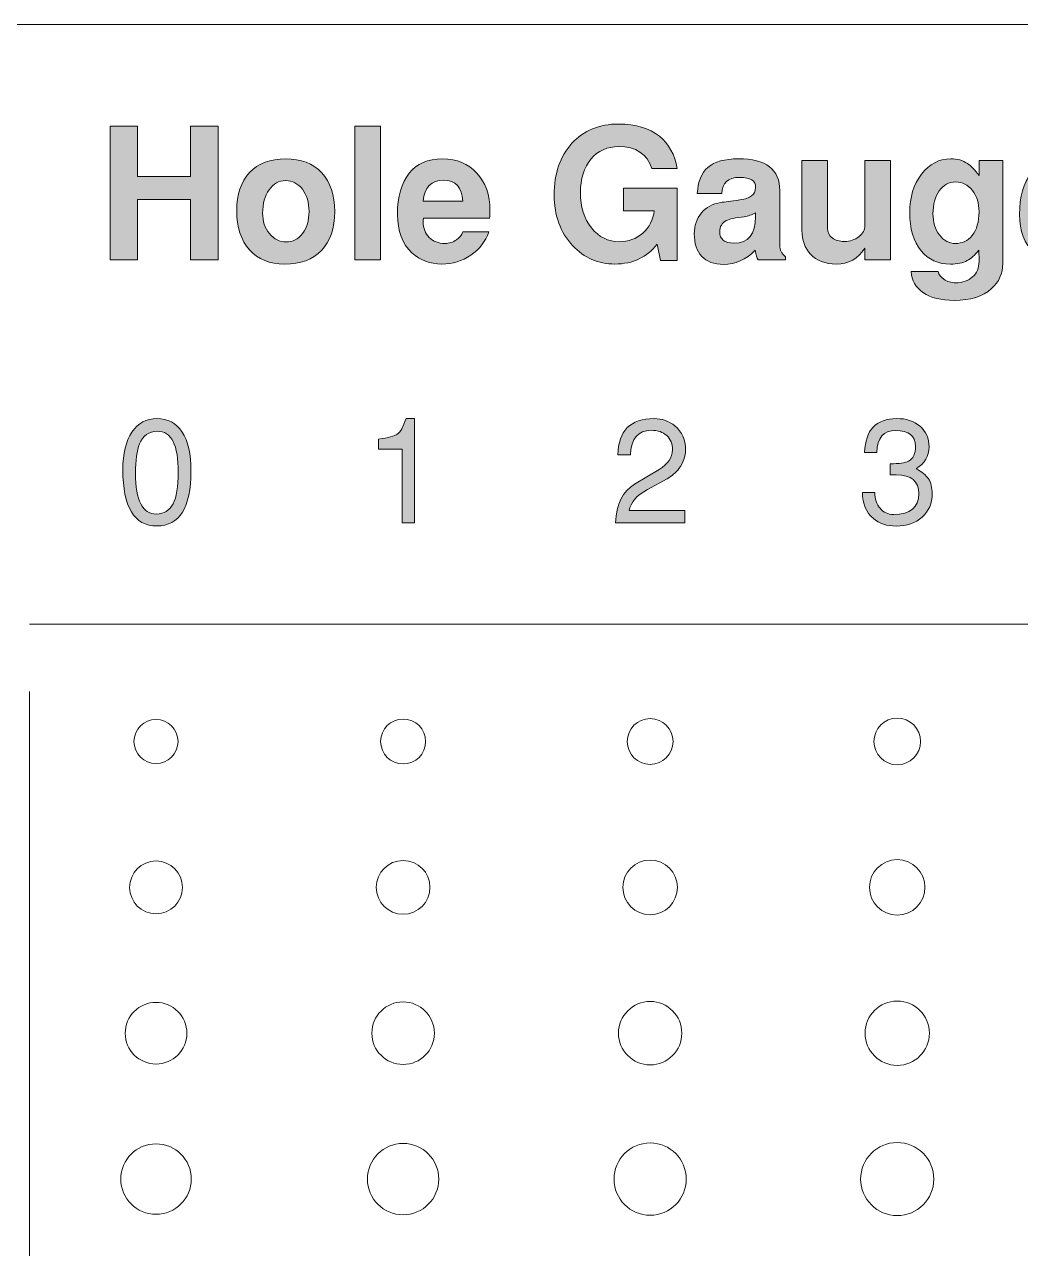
# Model space of a CAD drawing. Header units: inches. Extents: x 1.04 to 10.11, y -6.95 to -1.5.
# Drawn here: x 1.7 to 2.831, y -2.89 to -1.501 of the extents above; entities that cross this region are included whole.
import ezdxf

# ---------------------------------------------------------------- set-up
doc = ezdxf.new("R2010")
doc.units = ezdxf.units.IN
doc.header["$MEASUREMENT"] = 0
doc.layers.add('Layer 1', color=7, linetype='Continuous')

# ---------------------------------------------------------------- blocks, each defined once
blk = doc.blocks.new('block 3')
at = {"layer": 'Layer 1', "true_color": 0xed1f24}
h = blk.add_hatch(color=240, dxfattribs=at)
h.dxf.hatch_style = 2
edge = h.paths.add_edge_path()
edge.add_spline(control_points=[(1.8892, -2.0075), (1.8892, -2.049), (1.8763, -2.0698), (1.8505, -2.0698), (1.8247, -2.0698), (1.8118, -2.0485), (1.8118, -2.0058), (1.8118, -1.9877), (1.8153, -1.9735), (1.8222, -1.9633), (1.8291, -1.9531), (1.8385, -1.948), (1.8505, -1.948), (1.8629, -1.948), (1.8725, -1.9531), (1.8792, -1.9633), (1.8858, -1.9735), (1.8892, -1.9883), (1.8892, -2.0075)], knot_values=[0, 0, 0, 0, 1, 1, 1, 2, 2, 2, 3, 3, 3, 4, 4, 4, 5, 5, 5, 6, 6, 6, 6], degree=3, periodic=1)
edge = h.paths.add_edge_path()
edge.add_spline(control_points=[(1.8748, -2.009), (1.8748, -1.9779), (1.8669, -1.9623), (1.851, -1.9623), (1.8413, -1.9623), (1.8346, -1.9672), (1.8307, -1.9768), (1.8277, -1.9843), (1.8262, -1.9953), (1.8262, -2.01), (1.8262, -2.041), (1.8341, -2.0564), (1.85, -2.0563), (1.8586, -2.0562), (1.8648, -2.0523), (1.8688, -2.0447), (1.8728, -2.0371), (1.8748, -2.0252), (1.8748, -2.009)], knot_values=[0, 0, 0, 0, 1, 1, 1, 2, 2, 2, 3, 3, 3, 4, 4, 4, 5, 5, 5, 6, 6, 6, 6], degree=3, periodic=1)
at = {"layer": 'Layer 1', "lineweight": 0}
for points in [[(1.8892, -2.0075), (1.8892, -2.049), (1.8763, -2.0698), (1.8505, -2.0698), (1.8247, -2.0698), (1.8118, -2.0485), (1.8118, -2.0058), (1.8118, -1.9877), (1.8153, -1.9735), (1.8222, -1.9633), (1.8291, -1.9531), (1.8385, -1.948), (1.8505, -1.948), (1.8629, -1.948), (1.8725, -1.9531), (1.8792, -1.9633), (1.8858, -1.9735), (1.8892, -1.9883), (1.8892, -2.0075)], [(1.8748, -2.009), (1.8748, -1.9779), (1.8669, -1.9623), (1.851, -1.9623), (1.8413, -1.9623), (1.8346, -1.9672), (1.8307, -1.9768), (1.8277, -1.9843), (1.8262, -1.9953), (1.8262, -2.01), (1.8262, -2.041), (1.8341, -2.0564), (1.85, -2.0563), (1.8586, -2.0562), (1.8648, -2.0523), (1.8688, -2.0447), (1.8728, -2.0371), (1.8748, -2.0252), (1.8748, -2.009)]]:
    blk.add_open_spline(points, degree=3, knots=[0, 0, 0, 0, 1, 1, 1, 2, 2, 2, 3, 3, 3, 4, 4, 4, 5, 5, 5, 6, 6, 6, 6], dxfattribs=at)
blk = doc.blocks.new('block 2')
at = {"layer": 'Layer 1'}
blk.add_blockref('block 3', (0, 0), dxfattribs=at)
blk = doc.blocks.new('block 5')
at = {"layer": 'Layer 1', "true_color": 0xed1f24}
h = blk.add_hatch(color=240, dxfattribs=at)
h.dxf.hatch_style = 2
edge = h.paths.add_edge_path()
edge.add_spline(control_points=[(2.143, -2.0662), (2.143, -2.0662), (2.129, -2.0662), (2.129, -2.0662), (2.129, -2.0662), (2.129, -1.9828), (2.129, -1.9828), (2.129, -1.9828), (2.1021, -1.9828), (2.1021, -1.9828), (2.1021, -1.9828), (2.1021, -1.9713), (2.1021, -1.9713), (2.1133, -1.9697), (2.1203, -1.9678), (2.1233, -1.9658), (2.1269, -1.9633), (2.1302, -1.9573), (2.1333, -1.948), (2.1333, -1.948), (2.143, -1.948), (2.143, -1.948), (2.143, -1.948), (2.143, -2.0662), (2.143, -2.0662)], knot_values=[0, 0, 0, 0, 1, 1, 1, 2, 2, 2, 3, 3, 3, 4, 4, 4, 5, 5, 5, 6, 6, 6, 7, 7, 7, 8, 8, 8, 8], degree=3, periodic=1)
at = {"layer": 'Layer 1', "lineweight": 0}
blk.add_open_spline([(2.143, -2.0662), (2.143, -2.0662), (2.129, -2.0662), (2.129, -2.0662), (2.129, -2.0662), (2.129, -1.9828), (2.129, -1.9828), (2.129, -1.9828), (2.1021, -1.9828), (2.1021, -1.9828), (2.1021, -1.9828), (2.1021, -1.9713), (2.1021, -1.9713), (2.1133, -1.9697), (2.1203, -1.9678), (2.1233, -1.9658), (2.1269, -1.9633), (2.1302, -1.9573), (2.1333, -1.948), (2.1333, -1.948), (2.143, -1.948), (2.143, -1.948), (2.143, -1.948), (2.143, -2.0662), (2.143, -2.0662)], degree=3, knots=[0, 0, 0, 0, 1, 1, 1, 2, 2, 2, 3, 3, 3, 4, 4, 4, 5, 5, 5, 6, 6, 6, 7, 7, 7, 8, 8, 8, 8], dxfattribs=at)
blk = doc.blocks.new('block 4')
at = {"layer": 'Layer 1'}
blk.add_blockref('block 5', (0, 0), dxfattribs=at)
blk = doc.blocks.new('block 7')
at = {"layer": 'Layer 1', "true_color": 0xed1f24}
h = blk.add_hatch(color=240, dxfattribs=at)
h.dxf.hatch_style = 2
edge = h.paths.add_edge_path()
edge.add_spline(control_points=[(2.4506, -1.9835), (2.4506, -1.9912), (2.4481, -1.9982), (2.4431, -2.0047), (2.4395, -2.0093), (2.435, -2.0132), (2.4296, -2.0162), (2.4296, -2.0162), (2.4076, -2.0283), (2.4076, -2.0283), (2.3951, -2.0353), (2.3881, -2.0433), (2.3868, -2.0522), (2.3868, -2.0522), (2.4498, -2.0522), (2.4498, -2.0522), (2.4498, -2.0522), (2.4498, -2.0662), (2.4498, -2.0662), (2.4498, -2.0662), (2.3711, -2.0662), (2.3711, -2.0662), (2.3721, -2.045), (2.3793, -2.0304), (2.3928, -2.0223), (2.3928, -2.0223), (2.4206, -2.0057), (2.4206, -2.0057), (2.4307, -1.9997), (2.4358, -1.9923), (2.4358, -1.9835), (2.4358, -1.9767), (2.4336, -1.9713), (2.4293, -1.9673), (2.425, -1.9633), (2.4191, -1.9613), (2.4116, -1.9613), (2.3968, -1.9613), (2.3889, -1.9705), (2.388, -1.989), (2.388, -1.989), (2.3739, -1.989), (2.3739, -1.989), (2.3743, -1.9617), (2.388, -1.948), (2.4151, -1.948), (2.424, -1.948), (2.4318, -1.9508), (2.4386, -1.9563), (2.4466, -1.9629), (2.4506, -1.9719), (2.4506, -1.9835)], knot_values=[0, 0, 0, 0, 1, 1, 1, 2, 2, 2, 3, 3, 3, 4, 4, 4, 5, 5, 5, 6, 6, 6, 7, 7, 7, 8, 8, 8, 9, 9, 9, 10, 10, 10, 11, 11, 11, 12, 12, 12, 13, 13, 13, 14, 14, 14, 15, 15, 15, 16, 16, 16, 17, 17, 17, 17], degree=3, periodic=1)
at = {"layer": 'Layer 1', "lineweight": 0}
blk.add_open_spline([(2.4506, -1.9835), (2.4506, -1.9912), (2.4481, -1.9982), (2.4431, -2.0047), (2.4395, -2.0093), (2.435, -2.0132), (2.4296, -2.0162), (2.4296, -2.0162), (2.4076, -2.0283), (2.4076, -2.0283), (2.3951, -2.0353), (2.3881, -2.0433), (2.3868, -2.0522), (2.3868, -2.0522), (2.4498, -2.0522), (2.4498, -2.0522), (2.4498, -2.0522), (2.4498, -2.0662), (2.4498, -2.0662), (2.4498, -2.0662), (2.3711, -2.0662), (2.3711, -2.0662), (2.3721, -2.045), (2.3793, -2.0304), (2.3928, -2.0223), (2.3928, -2.0223), (2.4206, -2.0057), (2.4206, -2.0057), (2.4307, -1.9997), (2.4358, -1.9923), (2.4358, -1.9835), (2.4358, -1.9767), (2.4336, -1.9713), (2.4293, -1.9673), (2.425, -1.9633), (2.4191, -1.9613), (2.4116, -1.9613), (2.3968, -1.9613), (2.3889, -1.9705), (2.388, -1.989), (2.388, -1.989), (2.3739, -1.989), (2.3739, -1.989), (2.3743, -1.9617), (2.388, -1.948), (2.4151, -1.948), (2.424, -1.948), (2.4318, -1.9508), (2.4386, -1.9563), (2.4466, -1.9629), (2.4506, -1.9719), (2.4506, -1.9835)], degree=3, knots=[0, 0, 0, 0, 1, 1, 1, 2, 2, 2, 3, 3, 3, 4, 4, 4, 5, 5, 5, 6, 6, 6, 7, 7, 7, 8, 8, 8, 9, 9, 9, 10, 10, 10, 11, 11, 11, 12, 12, 12, 13, 13, 13, 14, 14, 14, 15, 15, 15, 16, 16, 16, 17, 17, 17, 17], dxfattribs=at)
blk = doc.blocks.new('block 6')
at = {"layer": 'Layer 1'}
blk.add_blockref('block 7', (0, 0), dxfattribs=at)
blk = doc.blocks.new('block 9')
at = {"layer": 'Layer 1', "true_color": 0xed1f24}
h = blk.add_hatch(color=240, dxfattribs=at)
h.dxf.hatch_style = 2
edge = h.paths.add_edge_path()
edge.add_spline(control_points=[(2.7306, -2.0333), (2.7306, -2.0441), (2.7268, -2.0529), (2.7192, -2.0597), (2.7116, -2.0666), (2.7018, -2.07), (2.6898, -2.07), (2.6793, -2.07), (2.6706, -2.0671), (2.6638, -2.0613), (2.6556, -2.0545), (2.6515, -2.0447), (2.6514, -2.0318), (2.6514, -2.0318), (2.6654, -2.0318), (2.6654, -2.0318), (2.6655, -2.0392), (2.6675, -2.0452), (2.6714, -2.0498), (2.6753, -2.0545), (2.6805, -2.0568), (2.6869, -2.0568), (2.7059, -2.0568), (2.7154, -2.0489), (2.7154, -2.033), (2.7154, -2.019), (2.7069, -2.012), (2.6899, -2.012), (2.6878, -2.012), (2.6855, -2.012), (2.6829, -2.012), (2.6829, -2.012), (2.6829, -1.9993), (2.6829, -1.9993), (2.693, -1.9993), (2.7, -1.9983), (2.7038, -1.9963), (2.709, -1.9935), (2.7116, -1.9879), (2.7116, -1.9793), (2.7116, -1.9674), (2.7041, -1.9615), (2.6891, -1.9615), (2.6753, -1.9615), (2.6682, -1.9698), (2.6678, -1.9863), (2.6678, -1.9863), (2.6539, -1.9863), (2.6539, -1.9863), (2.6547, -1.9611), (2.6668, -1.9483), (2.6903, -1.948), (2.701, -1.9478), (2.7099, -1.9506), (2.7168, -1.9566), (2.7236, -1.9625), (2.7271, -1.9704), (2.7271, -1.9802), (2.7271, -1.9904), (2.7222, -1.9987), (2.7124, -2.005), (2.719, -2.0082), (2.7236, -2.012), (2.7264, -2.0163), (2.7292, -2.0207), (2.7306, -2.0263), (2.7306, -2.0333)], knot_values=[0, 0, 0, 0, 1, 1, 1, 2, 2, 2, 3, 3, 3, 4, 4, 4, 5, 5, 5, 6, 6, 6, 7, 7, 7, 8, 8, 8, 9, 9, 9, 10, 10, 10, 11, 11, 11, 12, 12, 12, 13, 13, 13, 14, 14, 14, 15, 15, 15, 16, 16, 16, 17, 17, 17, 18, 18, 18, 19, 19, 19, 20, 20, 20, 21, 21, 21, 22, 22, 22, 22], degree=3, periodic=1)
at = {"layer": 'Layer 1', "lineweight": 0}
blk.add_open_spline([(2.7306, -2.0333), (2.7306, -2.0441), (2.7268, -2.0529), (2.7192, -2.0597), (2.7116, -2.0666), (2.7018, -2.07), (2.6898, -2.07), (2.6793, -2.07), (2.6706, -2.0671), (2.6638, -2.0613), (2.6556, -2.0545), (2.6515, -2.0447), (2.6514, -2.0318), (2.6514, -2.0318), (2.6654, -2.0318), (2.6654, -2.0318), (2.6655, -2.0392), (2.6675, -2.0452), (2.6714, -2.0498), (2.6753, -2.0545), (2.6805, -2.0568), (2.6869, -2.0568), (2.7059, -2.0568), (2.7154, -2.0489), (2.7154, -2.033), (2.7154, -2.019), (2.7069, -2.012), (2.6899, -2.012), (2.6878, -2.012), (2.6855, -2.012), (2.6829, -2.012), (2.6829, -2.012), (2.6829, -1.9993), (2.6829, -1.9993), (2.693, -1.9993), (2.7, -1.9983), (2.7038, -1.9963), (2.709, -1.9935), (2.7116, -1.9879), (2.7116, -1.9793), (2.7116, -1.9674), (2.7041, -1.9615), (2.6891, -1.9615), (2.6753, -1.9615), (2.6682, -1.9698), (2.6678, -1.9863), (2.6678, -1.9863), (2.6539, -1.9863), (2.6539, -1.9863), (2.6547, -1.9611), (2.6668, -1.9483), (2.6903, -1.948), (2.701, -1.9478), (2.7099, -1.9506), (2.7168, -1.9566), (2.7236, -1.9625), (2.7271, -1.9704), (2.7271, -1.9802), (2.7271, -1.9904), (2.7222, -1.9987), (2.7124, -2.005), (2.719, -2.0082), (2.7236, -2.012), (2.7264, -2.0163), (2.7292, -2.0207), (2.7306, -2.0263), (2.7306, -2.0333)], degree=3, knots=[0, 0, 0, 0, 1, 1, 1, 2, 2, 2, 3, 3, 3, 4, 4, 4, 5, 5, 5, 6, 6, 6, 7, 7, 7, 8, 8, 8, 9, 9, 9, 10, 10, 10, 11, 11, 11, 12, 12, 12, 13, 13, 13, 14, 14, 14, 15, 15, 15, 16, 16, 16, 17, 17, 17, 18, 18, 18, 19, 19, 19, 20, 20, 20, 21, 21, 21, 22, 22, 22, 22], dxfattribs=at)
blk = doc.blocks.new('block 8')
at = {"layer": 'Layer 1'}
blk.add_blockref('block 9', (0, 0), dxfattribs=at)
blk = doc.blocks.new('block 22')
at = {"layer": 'Layer 1', "true_color": 0xed1f24}
h = blk.add_hatch(color=240, dxfattribs=at)
h.dxf.hatch_style = 2
h.paths.add_polyline_path([(1.9201, -1.7679), (1.8888, -1.7679), (1.8888, -1.6992), (1.8286, -1.6992), (1.8286, -1.7679), (1.7973, -1.7679), (1.7973, -1.6161), (1.8286, -1.6161), (1.8286, -1.6731), (1.8888, -1.6731), (1.8888, -1.6161), (1.9201, -1.6161)])
h = blk.add_hatch(color=240, dxfattribs=at)
h.dxf.hatch_style = 2
h.paths.add_polyline_path([(2.1042, -1.7679), (2.0751, -1.7679), (2.0751, -1.6161), (2.1042, -1.6161)])
h = blk.add_hatch(color=240, dxfattribs=at)
h.dxf.hatch_style = 2
edge = h.paths.add_edge_path()
edge.add_spline(control_points=[(2.4411, -1.7686), (2.4411, -1.7686), (2.4221, -1.7686), (2.4221, -1.7686), (2.4221, -1.7686), (2.4184, -1.7498), (2.4184, -1.7498), (2.407, -1.7649), (2.391, -1.7725), (2.3703, -1.7725), (2.3515, -1.7725), (2.3356, -1.7656), (2.3226, -1.7517), (2.3085, -1.7368), (2.3015, -1.7177), (2.3015, -1.6942), (2.3015, -1.6697), (2.3082, -1.6502), (2.3216, -1.6355), (2.335, -1.6209), (2.3528, -1.6136), (2.3748, -1.6136), (2.394, -1.6136), (2.4094, -1.6182), (2.4209, -1.6275), (2.4317, -1.6363), (2.4385, -1.6485), (2.4411, -1.6642), (2.4411, -1.6642), (2.4125, -1.6642), (2.4125, -1.6642), (2.4068, -1.6475), (2.3943, -1.6392), (2.3749, -1.6392), (2.3617, -1.6392), (2.3511, -1.6439), (2.3432, -1.6534), (2.3353, -1.6629), (2.3313, -1.6756), (2.3313, -1.6916), (2.3313, -1.7077), (2.3355, -1.721), (2.3438, -1.7315), (2.3522, -1.742), (2.3628, -1.7473), (2.3756, -1.7473), (2.3857, -1.7473), (2.3946, -1.744), (2.4021, -1.7374), (2.4096, -1.7307), (2.4139, -1.7223), (2.4151, -1.7121), (2.4151, -1.7121), (2.3801, -1.7121), (2.3801, -1.7121), (2.3801, -1.7121), (2.3801, -1.6863), (2.3801, -1.6863), (2.3801, -1.6863), (2.4411, -1.6863), (2.4411, -1.6863), (2.4411, -1.6863), (2.4411, -1.7686), (2.4411, -1.7686)], knot_values=[0, 0, 0, 0, 1, 1, 1, 2, 2, 2, 3, 3, 3, 4, 4, 4, 5, 5, 5, 6, 6, 6, 7, 7, 7, 8, 8, 8, 9, 9, 9, 10, 10, 10, 11, 11, 11, 12, 12, 12, 13, 13, 13, 14, 14, 14, 15, 15, 15, 16, 16, 16, 17, 17, 17, 18, 18, 18, 19, 19, 19, 20, 20, 20, 21, 21, 21, 21], degree=3, periodic=1)
h = blk.add_hatch(color=240, dxfattribs=at)
h.dxf.hatch_style = 2
edge = h.paths.add_edge_path()
edge.add_spline(control_points=[(2.0523, -1.7129), (2.0523, -1.732), (2.0474, -1.7467), (2.0374, -1.7571), (2.0275, -1.7675), (2.0135, -1.7727), (1.9955, -1.7727), (1.9787, -1.7727), (1.9654, -1.7673), (1.9557, -1.7565), (1.946, -1.7456), (1.9411, -1.7308), (1.9411, -1.7121), (1.9411, -1.6936), (1.946, -1.6792), (1.9557, -1.6688), (1.9654, -1.6583), (1.9791, -1.6531), (1.9967, -1.6531), (2.0142, -1.6531), (2.0279, -1.6584), (2.0377, -1.669), (2.0474, -1.6795), (2.0523, -1.6942), (2.0523, -1.7129)], knot_values=[0, 0, 0, 0, 1, 1, 1, 2, 2, 2, 3, 3, 3, 4, 4, 4, 5, 5, 5, 6, 6, 6, 7, 7, 7, 8, 8, 8, 8], degree=3, periodic=1)
edge = h.paths.add_edge_path()
edge.add_spline(control_points=[(2.0232, -1.713), (2.0232, -1.7027), (2.0207, -1.6942), (2.0157, -1.6877), (2.0107, -1.6812), (2.0044, -1.6779), (1.9967, -1.6779), (1.9891, -1.6779), (1.9828, -1.6814), (1.9779, -1.6883), (1.9729, -1.6952), (1.9705, -1.7041), (1.9705, -1.7149), (1.9705, -1.7239), (1.9731, -1.7316), (1.9783, -1.738), (1.9835, -1.7443), (1.9898, -1.7475), (1.9971, -1.7475), (2.0048, -1.7475), (2.011, -1.7443), (2.0159, -1.7379), (2.0207, -1.7314), (2.0232, -1.7231), (2.0232, -1.713)], knot_values=[0, 0, 0, 0, 1, 1, 1, 2, 2, 2, 3, 3, 3, 4, 4, 4, 5, 5, 5, 6, 6, 6, 7, 7, 7, 8, 8, 8, 8], degree=3, periodic=1)
h = blk.add_hatch(color=240, dxfattribs=at)
h.dxf.hatch_style = 2
edge = h.paths.add_edge_path()
edge.add_spline(control_points=[(2.2286, -1.7117), (2.2286, -1.715), (2.2284, -1.718), (2.228, -1.7206), (2.228, -1.7206), (2.1532, -1.7206), (2.1532, -1.7206), (2.1529, -1.7215), (2.1528, -1.7228), (2.1528, -1.7246), (2.1528, -1.732), (2.155, -1.7379), (2.1596, -1.7424), (2.1641, -1.7469), (2.17, -1.7492), (2.1773, -1.7492), (2.1821, -1.7492), (2.1866, -1.7478), (2.1907, -1.745), (2.1945, -1.7424), (2.1968, -1.7394), (2.1978, -1.7361), (2.1978, -1.7361), (2.2273, -1.7361), (2.2273, -1.7361), (2.2235, -1.747), (2.2166, -1.7558), (2.2068, -1.7625), (2.197, -1.7692), (2.1861, -1.7725), (2.174, -1.7725), (2.1605, -1.7725), (2.1492, -1.7683), (2.14, -1.7598), (2.1291, -1.7497), (2.1236, -1.7352), (2.1236, -1.7163), (2.1236, -1.696), (2.128, -1.6804), (2.1368, -1.6695), (2.1456, -1.6586), (2.1583, -1.6531), (2.1748, -1.6531), (2.191, -1.6531), (2.2039, -1.6585), (2.2138, -1.6693), (2.2237, -1.68), (2.2286, -1.6942), (2.2286, -1.7117)], knot_values=[0, 0, 0, 0, 1, 1, 1, 2, 2, 2, 3, 3, 3, 4, 4, 4, 5, 5, 5, 6, 6, 6, 7, 7, 7, 8, 8, 8, 9, 9, 9, 10, 10, 10, 11, 11, 11, 12, 12, 12, 13, 13, 13, 14, 14, 14, 15, 15, 15, 16, 16, 16, 16], degree=3, periodic=1)
edge = h.paths.add_edge_path()
edge.add_spline(control_points=[(2.1978, -1.7011), (2.1969, -1.6854), (2.1896, -1.6775), (2.1759, -1.6775), (2.162, -1.6775), (2.1543, -1.6854), (2.1528, -1.7011), (2.1528, -1.7011), (2.1978, -1.7011), (2.1978, -1.7011)], knot_values=[0, 0, 0, 0, 1, 1, 1, 2, 2, 2, 3, 3, 3, 3], degree=3, periodic=1)
h = blk.add_hatch(color=240, dxfattribs=at)
h.dxf.hatch_style = 2
edge = h.paths.add_edge_path()
edge.add_spline(control_points=[(2.564, -1.7679), (2.564, -1.7679), (2.533, -1.7679), (2.533, -1.7679), (2.5316, -1.7657), (2.5305, -1.762), (2.5298, -1.7569), (2.5192, -1.7676), (2.5071, -1.7729), (2.4938, -1.7729), (2.483, -1.7729), (2.4747, -1.7699), (2.469, -1.7639), (2.4633, -1.7578), (2.4605, -1.7493), (2.4605, -1.7381), (2.4605, -1.729), (2.4632, -1.7211), (2.4686, -1.7146), (2.474, -1.7081), (2.4813, -1.7041), (2.4905, -1.7027), (2.4948, -1.7022), (2.5021, -1.7012), (2.5123, -1.6998), (2.5185, -1.6988), (2.5229, -1.6973), (2.5256, -1.6953), (2.5283, -1.6933), (2.5298, -1.6901), (2.5301, -1.6856), (2.5305, -1.678), (2.5244, -1.6742), (2.5119, -1.6742), (2.4989, -1.6742), (2.4921, -1.6803), (2.4917, -1.6925), (2.4917, -1.6925), (2.464, -1.6925), (2.464, -1.6925), (2.4646, -1.6792), (2.4686, -1.6693), (2.476, -1.6628), (2.4834, -1.6564), (2.4951, -1.6531), (2.5109, -1.6531), (2.542, -1.6531), (2.5576, -1.6652), (2.5576, -1.6892), (2.5576, -1.6892), (2.5576, -1.7515), (2.5576, -1.7515), (2.5576, -1.7563), (2.5597, -1.7606), (2.564, -1.7642), (2.564, -1.7642), (2.564, -1.7679), (2.564, -1.7679)], knot_values=[0, 0, 0, 0, 1, 1, 1, 2, 2, 2, 3, 3, 3, 4, 4, 4, 5, 5, 5, 6, 6, 6, 7, 7, 7, 8, 8, 8, 9, 9, 9, 10, 10, 10, 11, 11, 11, 12, 12, 12, 13, 13, 13, 14, 14, 14, 15, 15, 15, 16, 16, 16, 17, 17, 17, 18, 18, 18, 19, 19, 19, 19], degree=3, periodic=1)
edge = h.paths.add_edge_path()
edge.add_spline(control_points=[(2.5301, -1.7188), (2.5301, -1.7188), (2.5301, -1.7144), (2.5301, -1.7144), (2.5259, -1.7167), (2.5216, -1.7182), (2.5173, -1.7188), (2.5071, -1.72), (2.5003, -1.7215), (2.4968, -1.7233), (2.4919, -1.7257), (2.4894, -1.7299), (2.4894, -1.7358), (2.4894, -1.7445), (2.4948, -1.7488), (2.5056, -1.7488), (2.5219, -1.7488), (2.5301, -1.7388), (2.5301, -1.7188)], knot_values=[0, 0, 0, 0, 1, 1, 1, 2, 2, 2, 3, 3, 3, 4, 4, 4, 5, 5, 5, 6, 6, 6, 6], degree=3, periodic=1)
h = blk.add_hatch(color=240, dxfattribs=at)
h.dxf.hatch_style = 2
edge = h.paths.add_edge_path()
edge.add_spline(control_points=[(2.8107, -1.7721), (2.8107, -1.7833), (2.8064, -1.7928), (2.798, -1.8004), (2.7881, -1.8093), (2.774, -1.8138), (2.7557, -1.8138), (2.7408, -1.8138), (2.7291, -1.8109), (2.7206, -1.8051), (2.712, -1.7994), (2.7074, -1.7913), (2.7067, -1.7811), (2.7067, -1.7811), (2.7373, -1.7811), (2.7373, -1.7811), (2.738, -1.7844), (2.7402, -1.7873), (2.744, -1.7899), (2.7478, -1.7925), (2.7522, -1.7938), (2.7574, -1.7938), (2.7652, -1.7938), (2.7716, -1.7916), (2.7765, -1.7872), (2.7814, -1.7828), (2.7838, -1.777), (2.7838, -1.7698), (2.7838, -1.7623), (2.7837, -1.7579), (2.7836, -1.7567), (2.779, -1.7624), (2.7746, -1.7663), (2.7704, -1.7686), (2.7654, -1.7713), (2.759, -1.7727), (2.7513, -1.7727), (2.7374, -1.7727), (2.7263, -1.7677), (2.718, -1.7575), (2.7094, -1.747), (2.7051, -1.7324), (2.7051, -1.714), (2.7051, -1.6968), (2.7095, -1.6823), (2.7185, -1.6706), (2.7274, -1.659), (2.7384, -1.6531), (2.7516, -1.6531), (2.759, -1.6531), (2.7653, -1.6549), (2.7706, -1.6583), (2.7745, -1.661), (2.7789, -1.6655), (2.7838, -1.6719), (2.7838, -1.6719), (2.7838, -1.655), (2.7838, -1.655), (2.7838, -1.655), (2.8107, -1.655), (2.8107, -1.655), (2.8107, -1.655), (2.8107, -1.7721), (2.8107, -1.7721)], knot_values=[0, 0, 0, 0, 1, 1, 1, 2, 2, 2, 3, 3, 3, 4, 4, 4, 5, 5, 5, 6, 6, 6, 7, 7, 7, 8, 8, 8, 9, 9, 9, 10, 10, 10, 11, 11, 11, 12, 12, 12, 13, 13, 13, 14, 14, 14, 15, 15, 15, 16, 16, 16, 17, 17, 17, 18, 18, 18, 19, 19, 19, 20, 20, 20, 21, 21, 21, 21], degree=3, periodic=1)
edge = h.paths.add_edge_path()
edge.add_spline(control_points=[(2.7838, -1.7131), (2.7838, -1.7034), (2.7813, -1.6954), (2.7763, -1.689), (2.7713, -1.6826), (2.765, -1.6794), (2.7573, -1.6794), (2.7496, -1.6794), (2.7433, -1.6828), (2.7386, -1.6895), (2.7339, -1.6962), (2.7315, -1.7049), (2.7315, -1.7154), (2.7315, -1.725), (2.734, -1.733), (2.7389, -1.7395), (2.7438, -1.746), (2.7498, -1.7492), (2.7569, -1.7492), (2.7647, -1.7492), (2.771, -1.7462), (2.7759, -1.7402), (2.7812, -1.7337), (2.7838, -1.7247), (2.7838, -1.7131)], knot_values=[0, 0, 0, 0, 1, 1, 1, 2, 2, 2, 3, 3, 3, 4, 4, 4, 5, 5, 5, 6, 6, 6, 7, 7, 7, 8, 8, 8, 8], degree=3, periodic=1)
h = blk.add_hatch(color=240, dxfattribs=at)
h.dxf.hatch_style = 2
edge = h.paths.add_edge_path()
edge.add_spline(control_points=[(2.9348, -1.7117), (2.9348, -1.715), (2.9346, -1.718), (2.9342, -1.7206), (2.9342, -1.7206), (2.8594, -1.7206), (2.8594, -1.7206), (2.8592, -1.7215), (2.859, -1.7228), (2.859, -1.7246), (2.859, -1.732), (2.8613, -1.7379), (2.8658, -1.7424), (2.8704, -1.7469), (2.8763, -1.7492), (2.8836, -1.7492), (2.8884, -1.7492), (2.8929, -1.7478), (2.897, -1.745), (2.9007, -1.7424), (2.903, -1.7394), (2.904, -1.7361), (2.904, -1.7361), (2.9336, -1.7361), (2.9336, -1.7361), (2.9297, -1.747), (2.9229, -1.7558), (2.9131, -1.7625), (2.9033, -1.7692), (2.8923, -1.7725), (2.8803, -1.7725), (2.8668, -1.7725), (2.8555, -1.7683), (2.8463, -1.7598), (2.8353, -1.7497), (2.8298, -1.7352), (2.8298, -1.7163), (2.8298, -1.696), (2.8342, -1.6804), (2.8431, -1.6695), (2.8519, -1.6586), (2.8646, -1.6531), (2.8811, -1.6531), (2.8972, -1.6531), (2.9102, -1.6585), (2.9201, -1.6693), (2.9299, -1.68), (2.9348, -1.6942), (2.9348, -1.7117)], knot_values=[0, 0, 0, 0, 1, 1, 1, 2, 2, 2, 3, 3, 3, 4, 4, 4, 5, 5, 5, 6, 6, 6, 7, 7, 7, 8, 8, 8, 9, 9, 9, 10, 10, 10, 11, 11, 11, 12, 12, 12, 13, 13, 13, 14, 14, 14, 15, 15, 15, 16, 16, 16, 16], degree=3, periodic=1)
edge = h.paths.add_edge_path()
edge.add_spline(control_points=[(2.904, -1.7011), (2.9032, -1.6854), (2.8959, -1.6775), (2.8821, -1.6775), (2.8683, -1.6775), (2.8606, -1.6854), (2.859, -1.7011), (2.859, -1.7011), (2.904, -1.7011), (2.904, -1.7011)], knot_values=[0, 0, 0, 0, 1, 1, 1, 2, 2, 2, 3, 3, 3, 3], degree=3, periodic=1)
h = blk.add_hatch(color=240, dxfattribs=at)
h.dxf.hatch_style = 2
edge = h.paths.add_edge_path()
edge.add_spline(control_points=[(2.6834, -1.7679), (2.6834, -1.7679), (2.6542, -1.7679), (2.6542, -1.7679), (2.6542, -1.7679), (2.6542, -1.7544), (2.6542, -1.7544), (2.6466, -1.7665), (2.6357, -1.7725), (2.6217, -1.7725), (2.6092, -1.7725), (2.5995, -1.7688), (2.5925, -1.7613), (2.586, -1.7543), (2.5828, -1.7454), (2.5828, -1.7344), (2.5828, -1.7344), (2.5828, -1.655), (2.5828, -1.655), (2.5828, -1.655), (2.6119, -1.655), (2.6119, -1.655), (2.6119, -1.655), (2.6119, -1.7321), (2.6119, -1.7321), (2.6119, -1.7367), (2.6137, -1.7403), (2.6171, -1.7429), (2.6206, -1.7456), (2.6253, -1.7469), (2.6311, -1.7469), (2.6373, -1.7469), (2.6428, -1.7451), (2.6473, -1.7415), (2.6519, -1.7379), (2.6542, -1.7336), (2.6542, -1.7288), (2.6542, -1.7288), (2.6542, -1.655), (2.6542, -1.655), (2.6542, -1.655), (2.6834, -1.655), (2.6834, -1.655), (2.6834, -1.655), (2.6834, -1.7679), (2.6834, -1.7679)], knot_values=[0, 0, 0, 0, 1, 1, 1, 2, 2, 2, 3, 3, 3, 4, 4, 4, 5, 5, 5, 6, 6, 6, 7, 7, 7, 8, 8, 8, 9, 9, 9, 10, 10, 10, 11, 11, 11, 12, 12, 12, 13, 13, 13, 14, 14, 14, 15, 15, 15, 15], degree=3, periodic=1)
at = {"layer": 'Layer 1', "lineweight": 0}
for points in [[(1.9201, -1.7679), (1.8888, -1.7679), (1.8888, -1.6992), (1.8286, -1.6992), (1.8286, -1.7679), (1.7973, -1.7679), (1.7973, -1.6161), (1.8286, -1.6161), (1.8286, -1.6731), (1.8888, -1.6731), (1.8888, -1.6161), (1.9201, -1.6161), (1.9201, -1.7679)], [(2.1042, -1.7679), (2.0751, -1.7679), (2.0751, -1.6161), (2.1042, -1.6161), (2.1042, -1.7679)]]:
    blk.add_lwpolyline(points, dxfattribs=at)
for points, knots in [([(2.4411, -1.7686), (2.4411, -1.7686), (2.4221, -1.7686), (2.4221, -1.7686), (2.4221, -1.7686), (2.4184, -1.7498), (2.4184, -1.7498), (2.407, -1.7649), (2.391, -1.7725), (2.3703, -1.7725), (2.3515, -1.7725), (2.3356, -1.7656), (2.3226, -1.7517), (2.3085, -1.7368), (2.3015, -1.7177), (2.3015, -1.6942), (2.3015, -1.6697), (2.3082, -1.6502), (2.3216, -1.6355), (2.335, -1.6209), (2.3528, -1.6136), (2.3748, -1.6136), (2.394, -1.6136), (2.4094, -1.6182), (2.4209, -1.6275), (2.4317, -1.6363), (2.4385, -1.6485), (2.4411, -1.6642), (2.4411, -1.6642), (2.4125, -1.6642), (2.4125, -1.6642), (2.4068, -1.6475), (2.3943, -1.6392), (2.3749, -1.6392), (2.3617, -1.6392), (2.3511, -1.6439), (2.3432, -1.6534), (2.3353, -1.6629), (2.3313, -1.6756), (2.3313, -1.6916), (2.3313, -1.7077), (2.3355, -1.721), (2.3438, -1.7315), (2.3522, -1.742), (2.3628, -1.7473), (2.3756, -1.7473), (2.3857, -1.7473), (2.3946, -1.744), (2.4021, -1.7374), (2.4096, -1.7307), (2.4139, -1.7223), (2.4151, -1.7121), (2.4151, -1.7121), (2.3801, -1.7121), (2.3801, -1.7121), (2.3801, -1.7121), (2.3801, -1.6863), (2.3801, -1.6863), (2.3801, -1.6863), (2.4411, -1.6863), (2.4411, -1.6863), (2.4411, -1.6863), (2.4411, -1.7686), (2.4411, -1.7686)], [0, 0, 0, 0, 1, 1, 1, 2, 2, 2, 3, 3, 3, 4, 4, 4, 5, 5, 5, 6, 6, 6, 7, 7, 7, 8, 8, 8, 9, 9, 9, 10, 10, 10, 11, 11, 11, 12, 12, 12, 13, 13, 13, 14, 14, 14, 15, 15, 15, 16, 16, 16, 17, 17, 17, 18, 18, 18, 19, 19, 19, 20, 20, 20, 21, 21, 21, 21]), ([(2.0523, -1.7129), (2.0523, -1.732), (2.0474, -1.7467), (2.0374, -1.7571), (2.0275, -1.7675), (2.0135, -1.7727), (1.9955, -1.7727), (1.9787, -1.7727), (1.9654, -1.7673), (1.9557, -1.7565), (1.946, -1.7456), (1.9411, -1.7308), (1.9411, -1.7121), (1.9411, -1.6936), (1.946, -1.6792), (1.9557, -1.6688), (1.9654, -1.6583), (1.9791, -1.6531), (1.9967, -1.6531), (2.0142, -1.6531), (2.0279, -1.6584), (2.0377, -1.669), (2.0474, -1.6795), (2.0523, -1.6942), (2.0523, -1.7129)], [0, 0, 0, 0, 1, 1, 1, 2, 2, 2, 3, 3, 3, 4, 4, 4, 5, 5, 5, 6, 6, 6, 7, 7, 7, 8, 8, 8, 8]), ([(2.2286, -1.7117), (2.2286, -1.715), (2.2284, -1.718), (2.228, -1.7206), (2.228, -1.7206), (2.1532, -1.7206), (2.1532, -1.7206), (2.1529, -1.7215), (2.1528, -1.7228), (2.1528, -1.7246), (2.1528, -1.732), (2.155, -1.7379), (2.1596, -1.7424), (2.1641, -1.7469), (2.17, -1.7492), (2.1773, -1.7492), (2.1821, -1.7492), (2.1866, -1.7478), (2.1907, -1.745), (2.1945, -1.7424), (2.1968, -1.7394), (2.1978, -1.7361), (2.1978, -1.7361), (2.2273, -1.7361), (2.2273, -1.7361), (2.2235, -1.747), (2.2166, -1.7558), (2.2068, -1.7625), (2.197, -1.7692), (2.1861, -1.7725), (2.174, -1.7725), (2.1605, -1.7725), (2.1492, -1.7683), (2.14, -1.7598), (2.1291, -1.7497), (2.1236, -1.7352), (2.1236, -1.7163), (2.1236, -1.696), (2.128, -1.6804), (2.1368, -1.6695), (2.1456, -1.6586), (2.1583, -1.6531), (2.1748, -1.6531), (2.191, -1.6531), (2.2039, -1.6585), (2.2138, -1.6693), (2.2237, -1.68), (2.2286, -1.6942), (2.2286, -1.7117)], [0, 0, 0, 0, 1, 1, 1, 2, 2, 2, 3, 3, 3, 4, 4, 4, 5, 5, 5, 6, 6, 6, 7, 7, 7, 8, 8, 8, 9, 9, 9, 10, 10, 10, 11, 11, 11, 12, 12, 12, 13, 13, 13, 14, 14, 14, 15, 15, 15, 16, 16, 16, 16]), ([(2.564, -1.7679), (2.564, -1.7679), (2.533, -1.7679), (2.533, -1.7679), (2.5316, -1.7657), (2.5305, -1.762), (2.5298, -1.7569), (2.5192, -1.7676), (2.5071, -1.7729), (2.4938, -1.7729), (2.483, -1.7729), (2.4747, -1.7699), (2.469, -1.7639), (2.4633, -1.7578), (2.4605, -1.7493), (2.4605, -1.7381), (2.4605, -1.729), (2.4632, -1.7211), (2.4686, -1.7146), (2.474, -1.7081), (2.4813, -1.7041), (2.4905, -1.7027), (2.4948, -1.7022), (2.5021, -1.7012), (2.5123, -1.6998), (2.5185, -1.6988), (2.5229, -1.6973), (2.5256, -1.6953), (2.5283, -1.6933), (2.5298, -1.6901), (2.5301, -1.6856), (2.5305, -1.678), (2.5244, -1.6742), (2.5119, -1.6742), (2.4989, -1.6742), (2.4921, -1.6803), (2.4917, -1.6925), (2.4917, -1.6925), (2.464, -1.6925), (2.464, -1.6925), (2.4646, -1.6792), (2.4686, -1.6693), (2.476, -1.6628), (2.4834, -1.6564), (2.4951, -1.6531), (2.5109, -1.6531), (2.542, -1.6531), (2.5576, -1.6652), (2.5576, -1.6892), (2.5576, -1.6892), (2.5576, -1.7515), (2.5576, -1.7515), (2.5576, -1.7563), (2.5597, -1.7606), (2.564, -1.7642), (2.564, -1.7642), (2.564, -1.7679), (2.564, -1.7679)], [0, 0, 0, 0, 1, 1, 1, 2, 2, 2, 3, 3, 3, 4, 4, 4, 5, 5, 5, 6, 6, 6, 7, 7, 7, 8, 8, 8, 9, 9, 9, 10, 10, 10, 11, 11, 11, 12, 12, 12, 13, 13, 13, 14, 14, 14, 15, 15, 15, 16, 16, 16, 17, 17, 17, 18, 18, 18, 19, 19, 19, 19]), ([(2.8107, -1.7721), (2.8107, -1.7833), (2.8064, -1.7928), (2.798, -1.8004), (2.7881, -1.8093), (2.774, -1.8138), (2.7557, -1.8138), (2.7408, -1.8138), (2.7291, -1.8109), (2.7206, -1.8051), (2.712, -1.7994), (2.7074, -1.7913), (2.7067, -1.7811), (2.7067, -1.7811), (2.7373, -1.7811), (2.7373, -1.7811), (2.738, -1.7844), (2.7402, -1.7873), (2.744, -1.7899), (2.7478, -1.7925), (2.7522, -1.7938), (2.7574, -1.7938), (2.7652, -1.7938), (2.7716, -1.7916), (2.7765, -1.7872), (2.7814, -1.7828), (2.7838, -1.777), (2.7838, -1.7698), (2.7838, -1.7623), (2.7837, -1.7579), (2.7836, -1.7567), (2.779, -1.7624), (2.7746, -1.7663), (2.7704, -1.7686), (2.7654, -1.7713), (2.759, -1.7727), (2.7513, -1.7727), (2.7374, -1.7727), (2.7263, -1.7677), (2.718, -1.7575), (2.7094, -1.747), (2.7051, -1.7324), (2.7051, -1.714), (2.7051, -1.6968), (2.7095, -1.6823), (2.7185, -1.6706), (2.7274, -1.659), (2.7384, -1.6531), (2.7516, -1.6531), (2.759, -1.6531), (2.7653, -1.6549), (2.7706, -1.6583), (2.7745, -1.661), (2.7789, -1.6655), (2.7838, -1.6719), (2.7838, -1.6719), (2.7838, -1.655), (2.7838, -1.655), (2.7838, -1.655), (2.8107, -1.655), (2.8107, -1.655), (2.8107, -1.655), (2.8107, -1.7721), (2.8107, -1.7721)], [0, 0, 0, 0, 1, 1, 1, 2, 2, 2, 3, 3, 3, 4, 4, 4, 5, 5, 5, 6, 6, 6, 7, 7, 7, 8, 8, 8, 9, 9, 9, 10, 10, 10, 11, 11, 11, 12, 12, 12, 13, 13, 13, 14, 14, 14, 15, 15, 15, 16, 16, 16, 17, 17, 17, 18, 18, 18, 19, 19, 19, 20, 20, 20, 21, 21, 21, 21]), ([(2.9348, -1.7117), (2.9348, -1.715), (2.9346, -1.718), (2.9342, -1.7206), (2.9342, -1.7206), (2.8594, -1.7206), (2.8594, -1.7206), (2.8592, -1.7215), (2.859, -1.7228), (2.859, -1.7246), (2.859, -1.732), (2.8613, -1.7379), (2.8658, -1.7424), (2.8704, -1.7469), (2.8763, -1.7492), (2.8836, -1.7492), (2.8884, -1.7492), (2.8929, -1.7478), (2.897, -1.745), (2.9007, -1.7424), (2.903, -1.7394), (2.904, -1.7361), (2.904, -1.7361), (2.9336, -1.7361), (2.9336, -1.7361), (2.9297, -1.747), (2.9229, -1.7558), (2.9131, -1.7625), (2.9033, -1.7692), (2.8923, -1.7725), (2.8803, -1.7725), (2.8668, -1.7725), (2.8555, -1.7683), (2.8463, -1.7598), (2.8353, -1.7497), (2.8298, -1.7352), (2.8298, -1.7163), (2.8298, -1.696), (2.8342, -1.6804), (2.8431, -1.6695), (2.8519, -1.6586), (2.8646, -1.6531), (2.8811, -1.6531), (2.8972, -1.6531), (2.9102, -1.6585), (2.9201, -1.6693), (2.9299, -1.68), (2.9348, -1.6942), (2.9348, -1.7117)], [0, 0, 0, 0, 1, 1, 1, 2, 2, 2, 3, 3, 3, 4, 4, 4, 5, 5, 5, 6, 6, 6, 7, 7, 7, 8, 8, 8, 9, 9, 9, 10, 10, 10, 11, 11, 11, 12, 12, 12, 13, 13, 13, 14, 14, 14, 15, 15, 15, 16, 16, 16, 16]), ([(2.6834, -1.7679), (2.6834, -1.7679), (2.6542, -1.7679), (2.6542, -1.7679), (2.6542, -1.7679), (2.6542, -1.7544), (2.6542, -1.7544), (2.6466, -1.7665), (2.6357, -1.7725), (2.6217, -1.7725), (2.6092, -1.7725), (2.5995, -1.7688), (2.5925, -1.7613), (2.586, -1.7543), (2.5828, -1.7454), (2.5828, -1.7344), (2.5828, -1.7344), (2.5828, -1.655), (2.5828, -1.655), (2.5828, -1.655), (2.6119, -1.655), (2.6119, -1.655), (2.6119, -1.655), (2.6119, -1.7321), (2.6119, -1.7321), (2.6119, -1.7367), (2.6137, -1.7403), (2.6171, -1.7429), (2.6206, -1.7456), (2.6253, -1.7469), (2.6311, -1.7469), (2.6373, -1.7469), (2.6428, -1.7451), (2.6473, -1.7415), (2.6519, -1.7379), (2.6542, -1.7336), (2.6542, -1.7288), (2.6542, -1.7288), (2.6542, -1.655), (2.6542, -1.655), (2.6542, -1.655), (2.6834, -1.655), (2.6834, -1.655), (2.6834, -1.655), (2.6834, -1.7679), (2.6834, -1.7679)], [0, 0, 0, 0, 1, 1, 1, 2, 2, 2, 3, 3, 3, 4, 4, 4, 5, 5, 5, 6, 6, 6, 7, 7, 7, 8, 8, 8, 9, 9, 9, 10, 10, 10, 11, 11, 11, 12, 12, 12, 13, 13, 13, 14, 14, 14, 15, 15, 15, 15]), ([(2.0232, -1.713), (2.0232, -1.7027), (2.0207, -1.6942), (2.0157, -1.6877), (2.0107, -1.6812), (2.0044, -1.6779), (1.9967, -1.6779), (1.9891, -1.6779), (1.9828, -1.6814), (1.9779, -1.6883), (1.9729, -1.6952), (1.9705, -1.7041), (1.9705, -1.7149), (1.9705, -1.7239), (1.9731, -1.7316), (1.9783, -1.738), (1.9835, -1.7443), (1.9898, -1.7475), (1.9971, -1.7475), (2.0048, -1.7475), (2.011, -1.7443), (2.0159, -1.7379), (2.0207, -1.7314), (2.0232, -1.7231), (2.0232, -1.713)], [0, 0, 0, 0, 1, 1, 1, 2, 2, 2, 3, 3, 3, 4, 4, 4, 5, 5, 5, 6, 6, 6, 7, 7, 7, 8, 8, 8, 8]), ([(2.1978, -1.7011), (2.1969, -1.6854), (2.1896, -1.6775), (2.1759, -1.6775), (2.162, -1.6775), (2.1543, -1.6854), (2.1528, -1.7011), (2.1528, -1.7011), (2.1978, -1.7011), (2.1978, -1.7011)], [0, 0, 0, 0, 1, 1, 1, 2, 2, 2, 3, 3, 3, 3]), ([(2.7838, -1.7131), (2.7838, -1.7034), (2.7813, -1.6954), (2.7763, -1.689), (2.7713, -1.6826), (2.765, -1.6794), (2.7573, -1.6794), (2.7496, -1.6794), (2.7433, -1.6828), (2.7386, -1.6895), (2.7339, -1.6962), (2.7315, -1.7049), (2.7315, -1.7154), (2.7315, -1.725), (2.734, -1.733), (2.7389, -1.7395), (2.7438, -1.746), (2.7498, -1.7492), (2.7569, -1.7492), (2.7647, -1.7492), (2.771, -1.7462), (2.7759, -1.7402), (2.7812, -1.7337), (2.7838, -1.7247), (2.7838, -1.7131)], [0, 0, 0, 0, 1, 1, 1, 2, 2, 2, 3, 3, 3, 4, 4, 4, 5, 5, 5, 6, 6, 6, 7, 7, 7, 8, 8, 8, 8]), ([(2.5301, -1.7188), (2.5301, -1.7188), (2.5301, -1.7144), (2.5301, -1.7144), (2.5259, -1.7167), (2.5216, -1.7182), (2.5173, -1.7188), (2.5071, -1.72), (2.5003, -1.7215), (2.4968, -1.7233), (2.4919, -1.7257), (2.4894, -1.7299), (2.4894, -1.7358), (2.4894, -1.7445), (2.4948, -1.7488), (2.5056, -1.7488), (2.5219, -1.7488), (2.5301, -1.7388), (2.5301, -1.7188)], [0, 0, 0, 0, 1, 1, 1, 2, 2, 2, 3, 3, 3, 4, 4, 4, 5, 5, 5, 6, 6, 6, 6])]:
    blk.add_open_spline(points, degree=3, knots=knots, dxfattribs=at)
blk = doc.blocks.new('block 53')
at = {"layer": 'Layer 1', "color": 7, "lineweight": 5, "true_color": 0xffffff}
for points in [[(1.8495, -2.2895), (1.8633, -2.2895), (1.8745, -2.3007), (1.8745, -2.3145), (1.8745, -2.3283), (1.8633, -2.3395), (1.8495, -2.3395), (1.8357, -2.3395), (1.8245, -2.3283), (1.8245, -2.3145), (1.8245, -2.3007), (1.8357, -2.2895), (1.8495, -2.2895)], [(2.13, -2.289), (2.1441, -2.289), (2.1555, -2.3004), (2.1555, -2.3145), (2.1555, -2.3285), (2.1441, -2.34), (2.13, -2.34), (2.1159, -2.34), (2.1045, -2.3285), (2.1045, -2.3145), (2.1045, -2.3004), (2.1159, -2.289), (2.13, -2.289)], [(2.4104, -2.2885), (2.4248, -2.2885), (2.4364, -2.3001), (2.4364, -2.3145), (2.4364, -2.3288), (2.4248, -2.3405), (2.4104, -2.3405), (2.3961, -2.3405), (2.3844, -2.3288), (2.3844, -2.3145), (2.3844, -2.3001), (2.3961, -2.2885), (2.4104, -2.2885)], [(2.6909, -2.288), (2.7056, -2.288), (2.7174, -2.2998), (2.7174, -2.3145), (2.7174, -2.3291), (2.7056, -2.341), (2.6909, -2.341), (2.6763, -2.341), (2.6644, -2.3291), (2.6644, -2.3145), (2.6644, -2.2998), (2.6763, -2.288), (2.6909, -2.288)]]:
    blk.add_open_spline(points, degree=3, knots=[0, 0, 0, 0, 1, 1, 1, 2, 2, 2, 3, 3, 3, 4, 4, 4, 4], dxfattribs=at)
blk = doc.blocks.new('block 57')
at = {"layer": 'Layer 1', "color": 7, "lineweight": 5, "true_color": 0xffffff}
for points in [[(1.8495, -2.4501), (1.8661, -2.4501), (1.8795, -2.4635), (1.8795, -2.4801), (1.8795, -2.4966), (1.8661, -2.5101), (1.8495, -2.5101), (1.8329, -2.5101), (1.8195, -2.4966), (1.8195, -2.4801), (1.8195, -2.4635), (1.8329, -2.4501), (1.8495, -2.4501)], [(2.13, -2.4496), (2.1468, -2.4496), (2.1605, -2.4632), (2.1605, -2.48), (2.1605, -2.4969), (2.1468, -2.5106), (2.13, -2.5106), (2.1131, -2.5106), (2.0995, -2.4969), (2.0995, -2.48), (2.0995, -2.4632), (2.1131, -2.4496), (2.13, -2.4496)], [(2.4104, -2.4491), (2.4276, -2.4491), (2.4414, -2.4629), (2.4414, -2.48), (2.4414, -2.4972), (2.4276, -2.5111), (2.4104, -2.5111), (2.3933, -2.5111), (2.3794, -2.4972), (2.3794, -2.48), (2.3794, -2.4629), (2.3933, -2.4491), (2.4104, -2.4491)], [(2.6909, -2.4486), (2.7083, -2.4486), (2.7224, -2.4627), (2.7224, -2.48), (2.7224, -2.4975), (2.7083, -2.5116), (2.6909, -2.5116), (2.6735, -2.5116), (2.6594, -2.4975), (2.6594, -2.48), (2.6594, -2.4627), (2.6735, -2.4486), (2.6909, -2.4486)]]:
    blk.add_open_spline(points, degree=3, knots=[0, 0, 0, 0, 1, 1, 1, 2, 2, 2, 3, 3, 3, 4, 4, 4, 4], dxfattribs=at)
blk = doc.blocks.new('block 61')
at = {"layer": 'Layer 1', "color": 7, "lineweight": 5, "true_color": 0xffffff}
for points in [[(1.8495, -2.6106), (1.8688, -2.6106), (1.8845, -2.6263), (1.8845, -2.6457), (1.8845, -2.665), (1.8688, -2.6806), (1.8495, -2.6806), (1.8302, -2.6806), (1.8145, -2.665), (1.8145, -2.6457), (1.8145, -2.6263), (1.8302, -2.6106), (1.8495, -2.6106)], [(2.13, -2.6101), (2.1496, -2.6101), (2.1655, -2.626), (2.1655, -2.6456), (2.1655, -2.6652), (2.1496, -2.6811), (2.13, -2.6811), (2.1104, -2.6811), (2.0945, -2.6652), (2.0945, -2.6456), (2.0945, -2.626), (2.1104, -2.6101), (2.13, -2.6101)], [(2.4104, -2.6096), (2.4303, -2.6096), (2.4464, -2.6258), (2.4464, -2.6456), (2.4464, -2.6655), (2.4303, -2.6816), (2.4104, -2.6816), (2.3906, -2.6816), (2.3745, -2.6655), (2.3745, -2.6456), (2.3745, -2.6258), (2.3906, -2.6096), (2.4104, -2.6096)], [(2.6909, -2.6091), (2.7111, -2.6091), (2.7274, -2.6255), (2.7274, -2.6456), (2.7274, -2.6658), (2.7111, -2.6821), (2.6909, -2.6821), (2.6708, -2.6821), (2.6544, -2.6658), (2.6544, -2.6456), (2.6544, -2.6255), (2.6708, -2.6091), (2.6909, -2.6091)]]:
    blk.add_open_spline(points, degree=3, knots=[0, 0, 0, 0, 1, 1, 1, 2, 2, 2, 3, 3, 3, 4, 4, 4, 4], dxfattribs=at)
blk = doc.blocks.new('block 65')
at = {"layer": 'Layer 1', "color": 7, "lineweight": 5, "true_color": 0xffffff}
for points in [[(1.8495, -2.7712), (1.8716, -2.7712), (1.8895, -2.7891), (1.8895, -2.8112), (1.8895, -2.8333), (1.8716, -2.8512), (1.8495, -2.8512), (1.8274, -2.8512), (1.8095, -2.8333), (1.8095, -2.8112), (1.8095, -2.7891), (1.8274, -2.7712), (1.8495, -2.7712)], [(2.13, -2.7707), (2.1523, -2.7707), (2.1705, -2.7889), (2.1705, -2.8112), (2.1705, -2.8336), (2.1523, -2.8517), (2.13, -2.8517), (2.1076, -2.8517), (2.0895, -2.8336), (2.0895, -2.8112), (2.0895, -2.7889), (2.1076, -2.7707), (2.13, -2.7707)], [(2.4104, -2.7702), (2.4331, -2.7702), (2.4514, -2.7886), (2.4514, -2.8112), (2.4514, -2.8339), (2.4331, -2.8522), (2.4104, -2.8522), (2.3878, -2.8522), (2.3694, -2.8339), (2.3694, -2.8112), (2.3694, -2.7886), (2.3878, -2.7702), (2.4104, -2.7702)], [(2.6909, -2.7697), (2.7138, -2.7697), (2.7324, -2.7883), (2.7324, -2.8112), (2.7324, -2.8341), (2.7138, -2.8527), (2.6909, -2.8527), (2.668, -2.8527), (2.6494, -2.8341), (2.6494, -2.8112), (2.6494, -2.7883), (2.668, -2.7697), (2.6909, -2.7697)]]:
    blk.add_open_spline(points, degree=3, knots=[0, 0, 0, 0, 1, 1, 1, 2, 2, 2, 3, 3, 3, 4, 4, 4, 4], dxfattribs=at)

msp = doc.modelspace()

# ---------------------------------------------------------------- linework, layer by layer
at = {"layer": 'Layer 1', "color": 7, "lineweight": 5, "true_color": 0xffffff}
for points in [[(4.6212, -5.5625), (1.0406, -5.5625), (1.0406, -1.5006), (4.6212, -1.5006), (4.6212, -5.5625)], [(1.706, -2.1812), (4.5019, -2.1812)], [(1.706, -2.2576), (1.706, -4.1812)]]:
    msp.add_lwpolyline(points, dxfattribs=at)

# ---------------------------------------------------------------- block references
at = {"layer": 'Layer 1'}
for name in ['block 22', 'block 2', 'block 4', 'block 6', 'block 8', 'block 53', 'block 57', 'block 61', 'block 65']:
    msp.add_blockref(name, (0, 0), dxfattribs=at)

doc.saveas('drawing.dxf')
